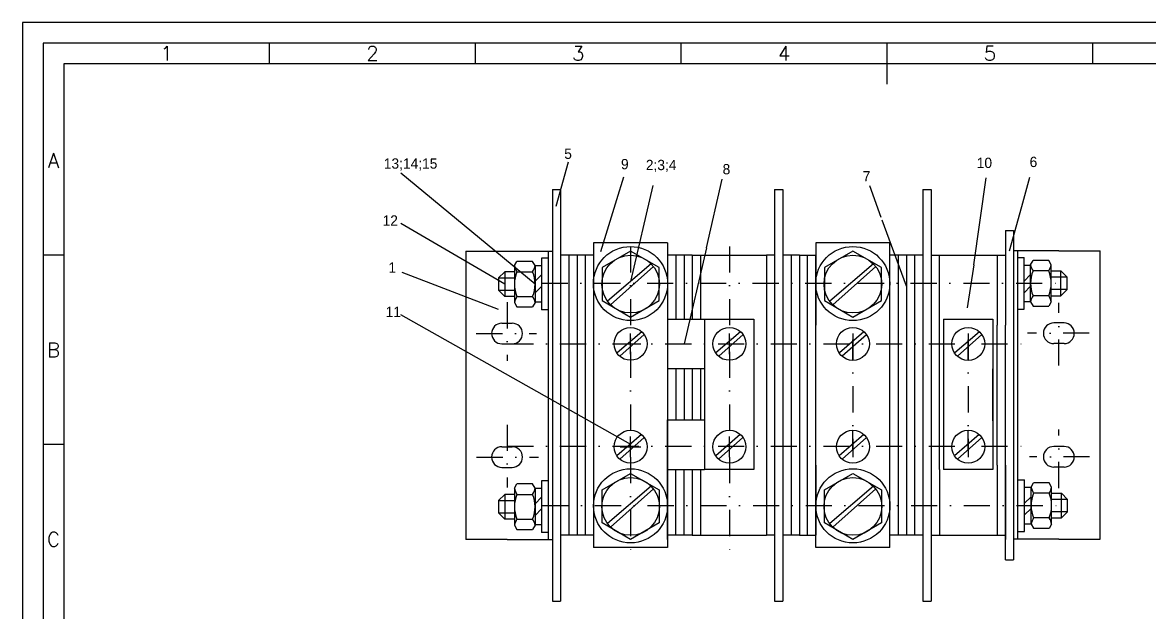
# Model space of a CAD drawing. Header units: millimetres. Extents: x -63 to 357, y 170 to 467.
# Drawn here: x -63 to 210.7, y 324 to 467.3 of the extents above; entities that cross this region are included whole.
import ezdxf
from ezdxf.enums import TextEntityAlignment as Align

# ---------------------------------------------------------------- set-up
doc = ezdxf.new("R2010")
doc.units = ezdxf.units.MM
doc.linetypes.add('DASHDOT2', pattern=[12.7, 6.35, -3.175, 0, -3.175])
doc.styles.add('ISO', font='SIMPLEX.shx')
doc.styles.add('ISOCP', font='SIMPLEX.SHX')

# ---------------------------------------------------------------- blocks, each defined once
blk = doc.blocks.new('a3')
at = {"color": 70}
for p, q in [((-360, 287), (-360, 292)), ((-310, 287), (-310, 292)), ((-260, 287), (-260, 292)), ((-210, 282), (-210, 292)), ((-160, 287), (-160, 292)), ((-410, 240.5), (-415, 240.5)), ((-410, 194.5), (-415, 194.5))]:
    blk.add_line(p, q, dxfattribs=at)
at = {"color": 240}
for points in [[(0, 297), (-420, 297), (-420, 0), (0, 0)], [(-5, 292), (-415, 292), (-415, 5), (-5, 5)]]:
    blk.add_lwpolyline(points, close=True, dxfattribs=at)
at = {"color": 70}
blk.add_lwpolyline([(-10, 287), (-410, 287), (-410, 10), (-10, 10)], close=True, dxfattribs=at)
at = {"color": 50}
for s, style, p in [('1', 'ISOCP', (-385, 289.5)), ('2', 'ISO', (-335, 289.5)), ('3', 'ISO', (-285, 289.5)), ('4', 'ISO', (-235, 289.5)), ('5', 'ISO', (-185, 289.5)), ('A', 'ISO', (-412.5, 263.5)), ('B', 'ISO', (-412.5, 217.5)), ('C', 'ISO', (-412.5, 171.5))]:
    blk.add_text(s, height=3.5, dxfattribs=dict(at, style=style)).set_placement(p, align=Align.MIDDLE)

msp = doc.modelspace()

# ---------------------------------------------------------------- linework, layer by layer
at = {"color": 1}
for p, q in [((66.61, 422.72), (69.6, 433.47)), ((61.46, 403.77), (28.83, 430.74)), ((81.33, 424.32), (83.02, 429.83)), ((90.04, 427.72), (84.66, 404.43)), ((103.09, 412.57), (106.93, 429.22)), ((145.57, 419.95), (142.77, 427.62)), ((168.06, 408.44), (171.03, 429.61)), ((179.67, 422.58), (181.67, 429.75)), ((77.47, 411.69), (81.33, 424.32)), ((176.68, 411.83), (179.67, 422.58)), ((151.66, 403.25), (145.81, 419.31)), ((54.08, 403.78), (28.83, 418.49)), ((103.09, 412.57), (97.71, 389.27)), ((168.06, 408.44), (166.45, 397.97)), ((52.58, 397.64), (29.16, 406.57)), ((28.74, 396.39), (84.66, 364.94))]:
    msp.add_line(p, q, dxfattribs=at)
at = {"color": 2}
for p, q in [((65.66, 426.77), (65.66, 326.77)), ((65.66, 426.77), (67.66, 426.77)), ((67.66, 426.77), (67.66, 326.77)), ((119.66, 426.77), (119.66, 326.77)), ((119.66, 426.77), (121.66, 426.77)), ((121.66, 426.77), (121.66, 326.77)), ((155.66, 426.77), (155.66, 326.77)), ((155.66, 426.77), (157.66, 426.77)), ((157.7, 426.77), (157.7, 326.77)), ((175.7, 416.77), (175.7, 393.77)), ((175.7, 416.77), (177.7, 416.77)), ((177.7, 416.77), (177.7, 336.77)), ((75.66, 413.77), (75.66, 382.77)), ((93.66, 413.77), (75.66, 413.77)), ((93.66, 413.77), (93.66, 339.77)), ((129.66, 413.77), (129.66, 393.77)), ((147.66, 413.77), (129.66, 413.77)), ((147.66, 339.77), (147.66, 413.77)), ((44.66, 411.77), (44.66, 341.77)), ((44.66, 411.77), (65.66, 411.77)), ((64.66, 411.77), (64.66, 341.77)), ((65.66, 411.77), (65.66, 341.77)), ((69.66, 410.77), (67.66, 410.77)), ((69.66, 410.77), (69.66, 342.77)), ((71.66, 410.77), (69.66, 410.77)), ((71.66, 410.77), (71.66, 342.77)), ((73.66, 410.77), (71.66, 410.77)), ((73.66, 410.77), (73.66, 342.77)), ((75.66, 410.77), (73.66, 410.77)), ((75.66, 411.77), (75.66, 341.77)), ((93.66, 411.77), (93.66, 382.77)), ((99.66, 410.77), (93.66, 410.77)), ((95.66, 410.77), (95.66, 395.27)), ((97.66, 410.77), (97.66, 395.27)), ((99.66, 410.77), (99.66, 395.27)), ((99.66, 410.77), (117.66, 410.77)), ((101.66, 410.77), (101.66, 395.27)), ((117.66, 410.77), (117.66, 342.77)), ((119.66, 410.77), (117.66, 410.77)), ((125.66, 410.77), (121.66, 410.77)), ((123.66, 410.77), (123.66, 342.77)), ((125.66, 410.77), (125.66, 342.77)), ((125.66, 410.77), (129.66, 410.77)), ((127.66, 393.77), (127.66, 410.77)), ((129.66, 393.77), (129.66, 410.77)), ((155.66, 410.77), (147.66, 410.77)), ((149.66, 410.77), (149.66, 342.77)), ((151.66, 410.77), (151.66, 342.77)), ((153.66, 410.77), (153.66, 342.77)), ((153.66, 410.77), (153.66, 342.77)), ((155.66, 410.77), (155.66, 342.77)), ((157.7, 410.77), (175.7, 410.77)), ((159.7, 395.27), (159.7, 410.77)), ((173.7, 410.77), (173.7, 393.77)), ((175.7, 411.77), (175.7, 393.77)), ((178.63, 411.83), (177.7, 411.83)), ((188.7, 411.83), (178.63, 411.83)), ((178.63, 411.83), (178.67, 341.83)), ((178.63, 411.83), (178.67, 341.83)), ((188.7, 411.83), (198.7, 411.83)), ((198.7, 341.83), (198.7, 411.83)), ((56.46, 408.27), (57.05, 409.29)), ((56.46, 408.27), (56.46, 399.28)), ((60.87, 409.29), (57.05, 409.29)), ((61.46, 408.27), (60.87, 409.29)), ((61.46, 408.27), (61.46, 399.28)), ((61.46, 408.23), (61.46, 399.35)), ((63.06, 408.23), (61.46, 408.23)), ((63.06, 410.04), (63.06, 397.54)), ((64.66, 410.04), (63.06, 410.04)), ((63.06, 408.23), (63.06, 399.35)), ((64.66, 410.04), (64.66, 397.54)), ((89.64, 408.69), (79.03, 399.6)), ((90.21, 408.03), (79.77, 398.76)), ((143.64, 408.69), (133.03, 399.6)), ((144.21, 408.03), (133.77, 398.76)), ((178.63, 410.2), (180.23, 410.2)), ((180.23, 397.7), (180.23, 410.2)), ((180.23, 408.39), (181.83, 408.39)), ((180.23, 399.51), (180.23, 408.39)), ((181.83, 408.46), (182.42, 409.48)), ((181.83, 399.46), (181.83, 408.46)), ((181.83, 399.51), (181.83, 408.39)), ((186.24, 409.48), (182.42, 409.48)), ((186.83, 408.46), (186.24, 409.48)), ((186.83, 399.46), (186.83, 408.46)), ((54.08, 406.78), (52.58, 405.28)), ((52.58, 405.28), (56.46, 405.28)), ((52.58, 405.28), (52.58, 402.28)), ((54.08, 406.78), (54.08, 400.78)), ((56.45, 406.78), (54.08, 406.78)), ((57.05, 406.77), (60.87, 406.77)), ((61.46, 404.46), (63.06, 406.06)), ((181.83, 406.11), (180.23, 404.51)), ((186.24, 406.96), (182.42, 406.96)), ((186.82, 406.96), (189.21, 406.96)), ((190.71, 405.46), (186.82, 405.46)), ((189.21, 406.96), (190.71, 405.46)), ((189.21, 400.96), (189.21, 406.96)), ((190.71, 402.46), (190.71, 405.46)), ((61.46, 401.63), (63.06, 403.23)), ((181.83, 403.28), (180.23, 401.68)), ((190.71, 402.46), (186.83, 402.46)), ((189.21, 400.96), (190.71, 402.46)), ((52.58, 402.28), (56.46, 402.28)), ((54.08, 400.78), (52.58, 402.28)), ((56.47, 400.78), (54.08, 400.78)), ((57.05, 400.77), (60.87, 400.77)), ((186.24, 400.96), (182.42, 400.96)), ((186.84, 400.96), (189.21, 400.96)), ((56.46, 399.28), (57.05, 398.25)), ((57.05, 398.25), (60.87, 398.25)), ((61.46, 399.28), (60.87, 398.25)), ((63.06, 399.35), (61.46, 399.35)), ((64.66, 397.54), (63.06, 397.54)), ((178.63, 397.7), (180.23, 397.7)), ((180.23, 399.51), (181.83, 399.51)), ((181.83, 399.46), (182.42, 398.44)), ((182.42, 398.44), (186.24, 398.44)), ((186.83, 399.46), (186.24, 398.43)), ((53.41, 394.27), (55.91, 394.27)), ((93.83, 395.27), (99.66, 395.27)), ((99.66, 395.27), (102.62, 395.27)), ((102.62, 395.27), (114.62, 395.27)), ((102.62, 395.27), (102.62, 358.77)), ((114.62, 395.27), (114.62, 358.77)), ((159.66, 358.77), (159.66, 395.27)), ((160.66, 395.27), (160.66, 358.77)), ((160.66, 395.27), (172.66, 395.27)), ((172.66, 395.27), (172.66, 358.77)), ((189.95, 394.33), (187.45, 394.33)), ((87.36, 392.2), (81.37, 387.07)), ((87.97, 391.5), (82.07, 386.26)), ((84.66, 386.76), (84.66, 391.76)), ((111.36, 392.2), (105.37, 387.07)), ((111.97, 391.5), (106.07, 386.26)), ((108.66, 386.76), (108.66, 391.76)), ((127.66, 342.77), (127.66, 393.77)), ((129.66, 359.77), (129.66, 393.77)), ((141.36, 392.19), (135.37, 387.06)), ((141.97, 391.49), (136.07, 386.25)), ((169.38, 392.2), (163.39, 387.06)), ((169.99, 391.5), (164.09, 386.25)), ((173.7, 359.77), (173.7, 393.77)), ((175.7, 359.77), (175.7, 393.77)), ((53.41, 389.27), (55.91, 389.27)), ((82.16, 389.26), (87.16, 389.26)), ((189.95, 389.33), (187.45, 389.33)), ((93.66, 383.27), (102.62, 383.27)), ((95.66, 383.27), (95.66, 382.77)), ((97.66, 383.27), (97.66, 382.77)), ((99.66, 383.27), (99.66, 370.77)), ((101.66, 383.27), (101.66, 370.77)), ((75.66, 382.77), (75.66, 370.77)), ((93.66, 382.77), (93.66, 370.77)), ((95.66, 382.77), (95.66, 370.77)), ((97.66, 382.77), (97.66, 370.77)), ((127.66, 370.77), (127.66, 382.77)), ((172.66, 370.59), (172.66, 383.18)), ((75.66, 370.77), (75.66, 339.77)), ((93.66, 341.77), (93.66, 370.77)), ((93.66, 370.77), (102.62, 370.77)), ((153.66, 370.77), (153.66, 342.77)), ((87.32, 367.22), (81.33, 362.08)), ((111.32, 367.22), (105.33, 362.08)), ((141.32, 367.21), (135.33, 362.07)), ((169.34, 367.21), (163.35, 362.07)), ((53.41, 364.27), (55.91, 364.27)), ((87.93, 366.52), (82.03, 361.28)), ((82.16, 364.28), (87.16, 364.28)), ((84.66, 361.78), (84.66, 366.78)), ((111.93, 366.52), (106.03, 361.28)), ((108.66, 361.78), (108.66, 366.78)), ((141.93, 366.51), (136.03, 361.27)), ((169.96, 366.51), (164.05, 361.27)), ((189.95, 364.33), (187.45, 364.33)), ((53.41, 359.27), (55.91, 359.27)), ((93.66, 358.77), (99.66, 358.77)), ((95.66, 342.77), (95.66, 358.77)), ((97.66, 342.77), (97.66, 358.77)), ((99.66, 358.77), (102.62, 358.77)), ((99.66, 358.77), (99.66, 342.77)), ((101.66, 358.77), (101.66, 342.77)), ((114.62, 358.77), (102.62, 358.77)), ((129.66, 359.77), (129.66, 342.77)), ((129.66, 339.77), (129.66, 359.77)), ((159.7, 358.77), (159.7, 342.77)), ((172.66, 358.77), (160.66, 358.77)), ((173.7, 359.77), (173.7, 342.77)), ((173.7, 359.77), (173.7, 359.77)), ((175.7, 336.77), (175.7, 359.77)), ((175.7, 359.77), (175.7, 341.77)), ((189.95, 359.33), (187.45, 359.33)), ((63.06, 355.97), (63.06, 343.47)), ((64.66, 355.97), (63.06, 355.97)), ((178.74, 356.23), (180.34, 356.23)), ((180.34, 343.73), (180.34, 356.23)), ((56.46, 354.2), (57.05, 355.23)), ((56.46, 354.2), (56.46, 345.21)), ((60.87, 355.23), (57.05, 355.23)), ((61.46, 354.2), (60.87, 355.23)), ((61.46, 354.2), (61.46, 345.21)), ((61.46, 354.16), (61.46, 345.28)), ((63.06, 354.16), (61.46, 354.16)), ((63.06, 354.16), (63.06, 345.28)), ((89.64, 354.69), (79.03, 345.6)), ((90.21, 354.03), (79.77, 344.76)), ((143.64, 354.69), (133.03, 345.6)), ((144.21, 354.03), (133.77, 344.76)), ((180.34, 354.42), (181.94, 354.42)), ((180.34, 345.54), (180.34, 354.42)), ((181.94, 354.49), (182.53, 355.51)), ((181.94, 345.49), (181.94, 354.49)), ((181.94, 345.54), (181.94, 354.42)), ((186.35, 355.51), (182.53, 355.51)), ((186.94, 354.49), (186.35, 355.51)), ((186.94, 345.49), (186.94, 354.49)), ((54.08, 352.71), (52.58, 351.21)), ((52.58, 351.21), (52.58, 348.21)), ((52.58, 351.21), (56.46, 351.21)), ((54.08, 352.71), (54.08, 346.71)), ((56.45, 352.71), (54.08, 352.71)), ((57.05, 352.71), (60.87, 352.71)), ((61.46, 350.39), (63.06, 351.99)), ((181.94, 352.14), (180.34, 350.54)), ((186.35, 352.99), (182.53, 352.99)), ((186.93, 352.99), (189.32, 352.99)), ((190.82, 351.49), (186.94, 351.49)), ((189.32, 346.99), (189.32, 352.99)), ((189.32, 352.99), (190.82, 351.49)), ((190.82, 348.49), (190.82, 351.49)), ((52.58, 348.21), (56.46, 348.21)), ((54.08, 346.71), (52.58, 348.21)), ((61.46, 347.56), (63.06, 349.16)), ((181.94, 349.31), (180.34, 347.71)), ((190.82, 348.49), (186.95, 348.49)), ((189.32, 346.99), (190.82, 348.49)), ((56.47, 346.71), (54.08, 346.71)), ((56.46, 345.21), (57.05, 344.19)), ((57.05, 346.71), (60.87, 346.71)), ((61.46, 345.21), (60.87, 344.19)), ((63.06, 345.28), (61.46, 345.28)), ((180.34, 345.54), (181.94, 345.54)), ((181.94, 345.49), (182.53, 344.47)), ((186.35, 346.99), (182.53, 346.99)), ((186.94, 345.49), (186.35, 344.46)), ((186.95, 346.99), (189.32, 346.99)), ((57.05, 344.19), (60.87, 344.19)), ((64.66, 343.47), (63.06, 343.47)), ((69.66, 342.77), (67.66, 342.77)), ((71.66, 342.77), (69.66, 342.77)), ((73.66, 342.77), (71.66, 342.77)), ((75.66, 342.77), (73.66, 342.77)), ((95.66, 342.77), (93.66, 342.77)), ((97.66, 342.77), (95.66, 342.77)), ((99.66, 342.77), (97.66, 342.77)), ((99.66, 342.77), (117.66, 342.77)), ((119.66, 342.77), (117.66, 342.77)), ((125.66, 342.77), (121.66, 342.77)), ((125.66, 342.77), (127.66, 342.77)), ((127.66, 342.77), (129.66, 342.77)), ((155.66, 342.77), (147.66, 342.77)), ((157.7, 342.77), (175.7, 342.77)), ((178.74, 343.73), (180.34, 343.73)), ((182.53, 344.47), (186.35, 344.47)), ((54.66, 341.77), (44.66, 341.77)), ((54.66, 341.77), (65.66, 341.77)), ((93.66, 339.77), (75.66, 339.77)), ((147.66, 339.77), (129.66, 339.77)), ((178.67, 341.83), (177.7, 341.83)), ((188.7, 341.83), (178.67, 341.83)), ((188.7, 341.83), (198.7, 341.83)), ((175.7, 336.77), (177.7, 336.77)), ((65.66, 326.77), (67.66, 326.77)), ((119.66, 326.77), (121.66, 326.77)), ((119.66, 326.77), (121.66, 326.77)), ((155.66, 326.77), (157.66, 326.77))]:
    msp.add_line(p, q, dxfattribs=at)
at = {"color": 1, "linetype": 'DASHDOT2'}
for p, q in [((84.66, 412.94), (84.66, 338.94)), ((108.66, 412.94), (108.66, 338.94)), ((63.09, 403.96), (191.05, 403.96)), ((54.66, 399.37), (54.66, 385.1)), ((188.7, 383.99), (188.7, 399.19)), ((47.19, 391.77), (61.81, 391.77)), ((138.66, 391.77), (138.66, 361.77)), ((166.7, 391.77), (166.7, 361.77)), ((196.09, 391.83), (181.07, 391.83)), ((54.7, 389.27), (182.66, 389.27)), ((138.66, 385.27), (138.66, 390.27)), ((166.7, 385.27), (166.7, 390.27)), ((54.66, 369.61), (54.66, 354.41)), ((138.66, 363.27), (138.66, 368.27)), ((166.7, 363.27), (166.7, 368.27)), ((188.7, 354.24), (188.7, 368.5)), ((54.7, 364.39), (182.66, 364.39)), ((47.27, 361.77), (62.29, 361.77)), ((196.17, 361.83), (181.55, 361.83)), ((63.21, 349.99), (191.16, 349.99))]:
    msp.add_line(p, q, dxfattribs=at)
at = {"color": 2}
for points in [[(77.73, 399.77), (84.66, 395.77), (91.59, 399.77), (91.59, 407.77), (84.66, 411.77), (77.73, 407.77)], [(131.73, 399.77), (138.66, 395.77), (145.59, 399.77), (145.59, 407.77), (138.66, 411.77), (131.73, 407.77)], [(77.73, 353.77), (84.66, 357.77), (91.59, 353.77), (91.59, 345.77), (84.66, 341.77), (77.73, 345.77)], [(131.73, 353.77), (138.66, 357.77), (145.59, 353.77), (145.59, 345.77), (138.66, 341.77), (131.73, 345.77)]]:
    msp.add_lwpolyline(points, close=True, dxfattribs=at)
for centre, radius in [((84.64, 403.9), 9), ((84.66, 403.77), 7), ((138.64, 403.9), 9), ((138.66, 403.77), 7), ((84.66, 389.26), 4), ((108.66, 389.26), 4), ((138.66, 389.25), 4), ((166.68, 389.25), 4), ((84.66, 364.28), 4), ((108.66, 364.28), 4), ((138.66, 364.27), 4), ((166.68, 364.27), 4), ((84.66, 349.92), 9), ((138.66, 349.92), 9), ((84.66, 349.77), 7), ((138.66, 349.77), 7)]:
    msp.add_circle(centre, radius, dxfattribs=at)
for centre, radius, start, end in [((60.72, 409.09), 4.34, 190.8685, 212.2265), ((57.2, 409.09), 4.34, 327.7735, 349.1315), ((186.09, 409.28), 4.34, 190.8685, 212.2265), ((182.56, 409.28), 4.34, 327.7735, 349.1315), ((64.37, 403.77), 7.91, 157.7138, 202.2862), ((53.55, 403.77), 7.91, 337.7138, 22.2862), ((189.74, 403.96), 7.91, 157.7138, 202.2862), ((178.92, 403.96), 7.91, 337.7138, 22.2862), ((60.72, 398.46), 4.34, 147.7735, 169.1315), ((57.2, 398.46), 4.34, 10.8685, 32.2265), ((186.09, 398.65), 4.34, 147.7735, 169.1315), ((182.56, 398.65), 4.34, 10.8685, 32.2265), ((53.41, 391.77), 2.5, 90, 270), ((55.91, 391.77), 2.5, 270, 90), ((187.45, 391.83), 2.5, 90, 270), ((189.95, 391.83), 2.5, 270, 90), ((53.41, 361.77), 2.5, 90, 270), ((55.91, 361.77), 2.5, 270, 90), ((187.45, 361.83), 2.5, 90, 270), ((189.95, 361.83), 2.5, 270, 90), ((60.72, 355.02), 4.34, 190.8685, 212.2265), ((57.2, 355.02), 4.34, 327.7735, 349.1315), ((186.21, 355.31), 4.34, 190.8685, 212.2265), ((182.68, 355.31), 4.34, 327.7735, 349.1315), ((64.37, 349.71), 7.91, 157.7138, 202.2862), ((53.55, 349.71), 7.91, 337.7138, 22.2862), ((189.85, 349.99), 7.91, 157.7138, 202.2862), ((179.03, 349.99), 7.91, 337.7138, 22.2862), ((60.72, 344.39), 4.34, 147.7735, 169.1315), ((57.2, 344.39), 4.34, 10.8685, 32.2265), ((186.21, 344.68), 4.34, 147.7735, 169.1315), ((182.68, 344.68), 4.34, 10.8685, 32.2265)]:
    msp.add_arc(centre, radius, start, end, dxfattribs=at)

# ---------------------------------------------------------------- block references
msp.add_blockref('a3', (356.96, 170.29))

# ---------------------------------------------------------------- texts
at = {"color": 1}
for s, p in [('5', (68.55, 434.18)), ('13;14;15', (24.72, 431.8)), ('9', (82.33, 431.66)), ('2;3;4', (88.37, 431.45)), ('8', (107.02, 430.43)), ('10', (168.75, 431.97)), ('6', (181.59, 432.2)), ('7', (141.06, 428.72)), ('12', (24.43, 417.97)), ('1', (25.85, 406.56)), ('11', (25.14, 395.77))]:
    msp.add_text(s, height=2.5, dxfattribs=at).set_placement(p)

doc.saveas('drawing.dxf')
